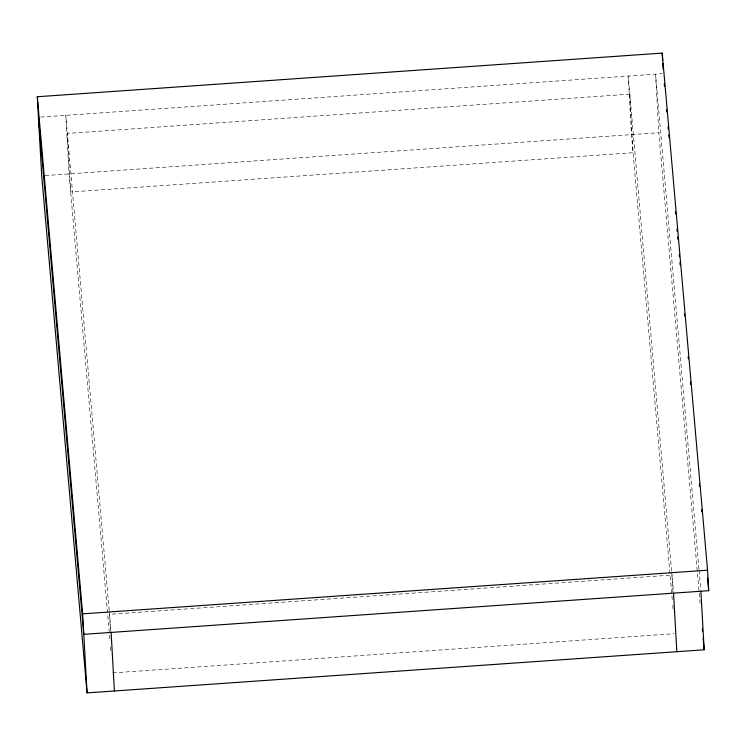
<?xml version="1.0" encoding="UTF-8"?>
<svg xmlns="http://www.w3.org/2000/svg" width="746" height="746" viewBox="0 0 746 746"><rect width="100%" height="100%" fill="white"/><g stroke="black" fill="none" stroke-linecap="round" stroke-linejoin="round"><path stroke-width="0.56" stroke-dasharray="3.73 2.8" d="M40.722 117.085L662.206 73.677M45.133 175.571L658.83 132.704L700.298 605.743M112.814 672.892L674.076 633.69M698.955 569.207L655.548 74.143L658.83 132.704M699.058 570.364L700.783 590.077M671.614 571.119L628.216 76.055L631.489 134.616L672.351 600.698M671.717 572.275L673.452 592.016M672.752 605.332L673.265 611.133M109.196 610.396L65.788 115.332L69.061 173.902L110.026 641.131M109.289 611.552L111.023 631.293M110.539 646.931L110.94 651.566M672.92 592.268L671.96 575.045L109.531 614.331L110.501 631.554M629.801 94.155L67.373 133.431L70.646 191.992L633.074 152.716L629.801 94.155"/><path stroke-width="1.12" d="M700.886 591.233L704.159 649.794L87.058 692.894L41.72 175.804L37.3 96.747L662.215 53.106L707.553 570.196L708.7 590.692L83.785 634.333L38.447 117.243M37.3 96.747L82.638 613.837L707.553 570.196M664.276 84.037L664.481 86.349M666.514 109.541L666.719 111.863M668.043 126.932L668.239 129.254M668.752 135.045L668.957 137.367M675.456 211.566L675.662 213.888M676.986 228.957L677.191 231.279M677.694 237.069L677.9 239.391M679.224 254.461L679.429 256.783M679.932 262.583L680.138 264.895M684.408 313.59L684.604 315.912M688.166 356.495L688.372 358.807M690.404 381.999L690.61 384.321M699.347 484.023L699.552 486.345M701.585 509.527L701.79 511.849M707.581 577.936L708.7 590.692M702.331 628.925L702.536 631.247M703.142 638.203L704.159 649.794M662.215 53.106L662.597 59.932M662.793 63.354L663.11 69.042M673.545 593.145L676.827 651.706M111.126 632.422L114.399 690.992M82.638 613.837L87.058 692.894"/></g></svg>
